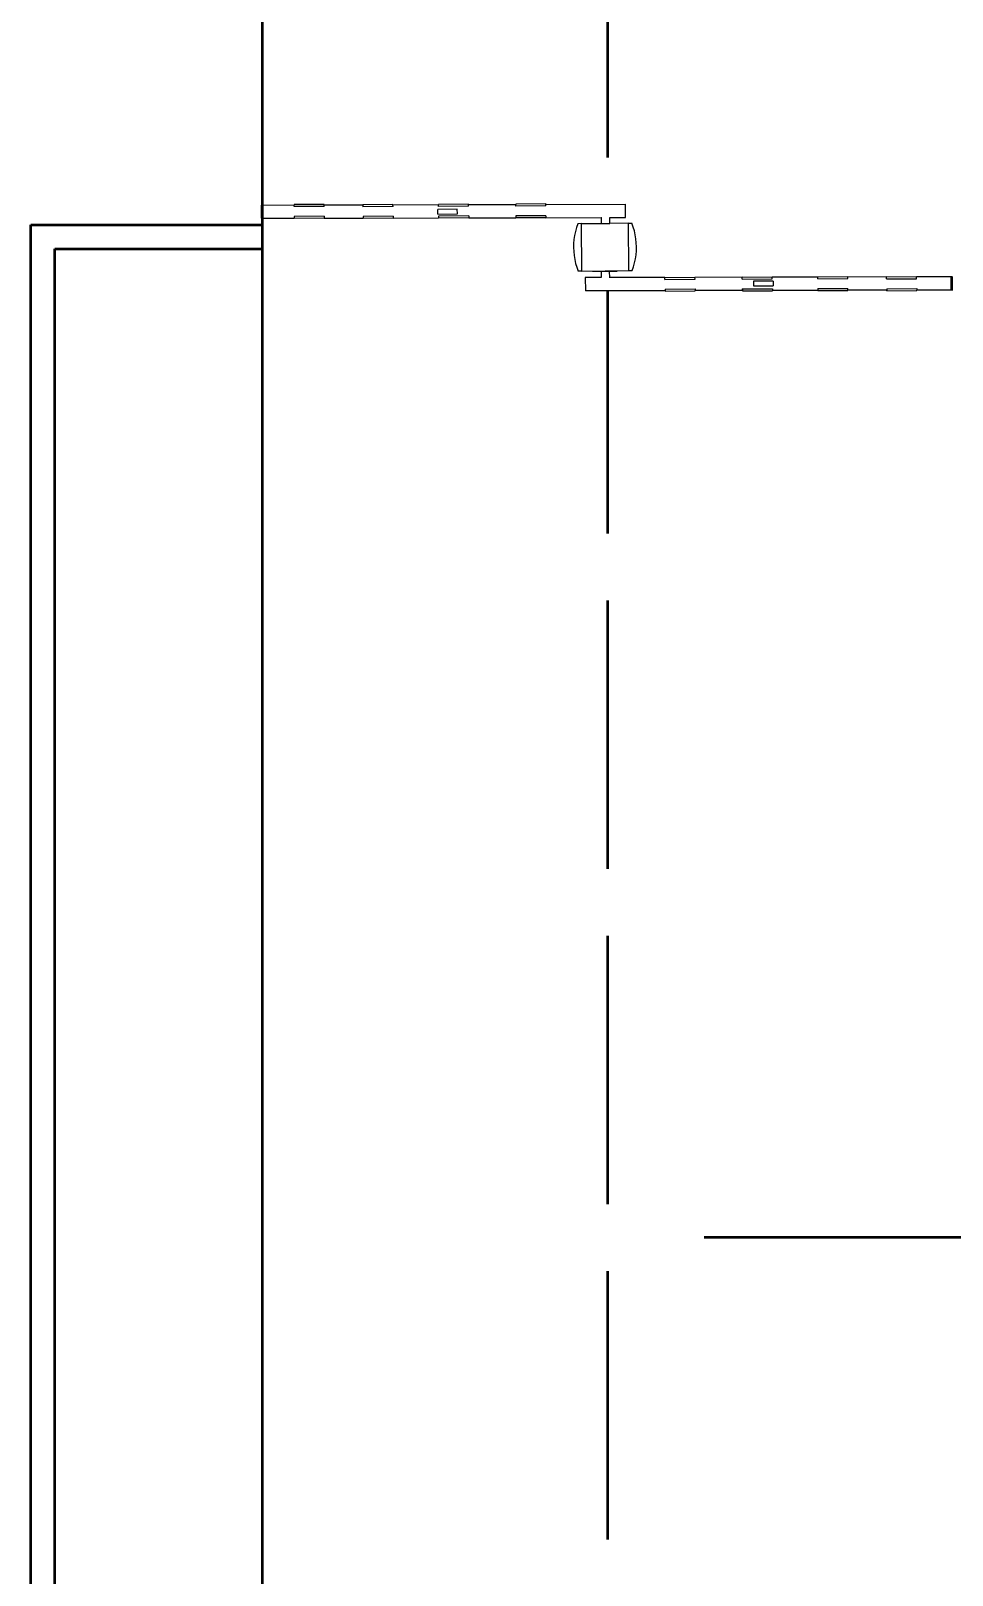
# Model space of a CAD drawing. Header units: millimetres. Extents: x 44692 to 659456, y -26273 to 96111.
# Drawn here: x 231617 to 241233, y 22415 to 38529 of the extents above; entities that cross this region are included whole.
import ezdxf

# ---------------------------------------------------------------- set-up
doc = ezdxf.new("R2010")
doc.units = ezdxf.units.MM
doc.header["$LTSCALE"] = 100
doc.layers.add('Edges', color=7, linetype='Continuous')
doc.layers.add('Paredes', color=7, linetype='Continuous', lineweight=50)

msp = doc.modelspace()

# ---------------------------------------------------------------- linework, layer by layer
at = {"layer": 'Edges'}
for p, q in [((234030.399, 36711.916), (234365.235, 36712.668)), ((234678.904, 36718.877), (234365.205, 36716.197)), ((234365.205, 36716.197), (234365.235, 36712.668)), ((234365.386, 36695.086), (234365.235, 36712.668)), ((234679.085, 36697.766), (234365.386, 36695.086)), ((234679.956, 36595.832), (234366.257, 36593.152)), ((234366.257, 36593.152), (234366.417, 36574.365)), ((234678.904, 36718.877), (234678.952, 36713.373)), ((234678.952, 36713.373), (235083.066, 36714.281)), ((234679.085, 36697.766), (234678.952, 36713.373)), ((234679.956, 36595.832), (234680.133, 36575.07)), ((235396.758, 36717.837), (235083.058, 36715.156)), ((235083.058, 36715.156), (235083.066, 36714.281)), ((235083.066, 36714.281), (235083.239, 36694.045)), ((235396.938, 36696.726), (235083.239, 36694.045)), ((235397.809, 36594.792), (235084.11, 36592.111)), ((235084.11, 36592.111), (235084.248, 36575.978)), ((235396.782, 36714.986), (235396.758, 36717.837)), ((235396.782, 36714.986), (235872.12, 36716.054)), ((235396.938, 36696.726), (235396.782, 36714.986)), ((235397.809, 36594.792), (235397.964, 36576.682)), ((236068.065, 36668.889), (235864.465, 36667.15)), ((235864.887, 36617.685), (235864.465, 36667.15)), ((235864.887, 36617.685), (236068.487, 36619.425)), ((236185.794, 36721.629), (235872.095, 36718.948)), ((235872.095, 36718.948), (235872.12, 36716.054)), ((235872.275, 36697.837), (235872.12, 36716.054)), ((236185.975, 36700.517), (235872.275, 36697.837)), ((236186.846, 36598.584), (235873.146, 36595.903)), ((235873.146, 36595.903), (235873.302, 36577.75)), ((236068.487, 36619.425), (236068.065, 36668.889)), ((236185.836, 36716.759), (236185.794, 36721.629)), ((236185.836, 36716.759), (236678.857, 36717.867)), ((236185.975, 36700.517), (236185.836, 36716.759)), ((236186.846, 36598.584), (236187.018, 36578.455)), ((236992.526, 36724.018), (236678.827, 36721.337)), ((236678.827, 36721.337), (236678.857, 36717.867)), ((236679.007, 36700.226), (236678.857, 36717.867)), ((236992.707, 36702.907), (236679.007, 36700.226)), ((236993.578, 36600.973), (236679.878, 36598.292)), ((236679.878, 36598.292), (236680.039, 36579.563)), ((236992.526, 36724.018), (236992.573, 36718.571)), ((236992.573, 36718.571), (237823.883, 36720.439)), ((236992.707, 36702.907), (236992.573, 36718.571)), ((236993.578, 36600.973), (236993.755, 36580.268)), ((236993.755, 36580.268), (237573.807, 36581.571)), ((237573.807, 36581.571), (237573.802, 36582.163)), ((237573.807, 36581.571), (237575.634, 36581.575)), ((237574.336, 36519.664), (237573.807, 36581.571)), ((237658.981, 36581.763), (237660.094, 36581.765)), ((237660.094, 36581.765), (237660.092, 36581.994)), ((237660.094, 36581.765), (237825.065, 36582.136)), ((237660.618, 36520.401), (237660.094, 36581.765)), ((237825.065, 36582.136), (237823.883, 36720.439)), ((234030.399, 36573.61), (234366.417, 36574.365)), ((234366.417, 36574.365), (234366.437, 36572.041)), ((234680.136, 36574.721), (234366.437, 36572.041)), ((234680.133, 36575.07), (235084.248, 36575.978)), ((234680.136, 36574.721), (234680.133, 36575.07)), ((235084.29, 36571), (235084.248, 36575.978)), ((235397.989, 36573.681), (235084.29, 36571)), ((235397.964, 36576.682), (235873.302, 36577.75)), ((235397.989, 36573.681), (235397.964, 36576.682)), ((235873.327, 36574.792), (235873.302, 36577.75)), ((236187.026, 36577.473), (235873.327, 36574.792)), ((236187.018, 36578.455), (236680.039, 36579.563)), ((236187.026, 36577.473), (236187.018, 36578.455)), ((236680.039, 36579.563), (236680.059, 36577.181)), ((236993.758, 36579.862), (236680.059, 36577.181)), ((236993.758, 36579.862), (236993.755, 36580.268)), ((237300.335, 36436.978), (237291.868, 36395.75)), ((237311.272, 36477.621), (237300.335, 36436.978)), ((237324.638, 36517.53), (237311.272, 36477.621)), ((237360.664, 36517.838), (237324.638, 36517.53)), ((237360.664, 36517.838), (237574.336, 36519.664)), ((237360.664, 36517.838), (237364.887, 36023.671)), ((237574.336, 36519.664), (237660.618, 36520.401)), ((237854.832, 36522.061), (237660.618, 36520.401)), ((237854.832, 36522.061), (237890.858, 36522.369)), ((237859.054, 36027.894), (237854.832, 36522.061)), ((237904.904, 36482.693), (237890.858, 36522.369)), ((237916.534, 36442.244), (237904.904, 36482.693)), ((237925.704, 36401.166), (237916.534, 36442.244)), ((237282.457, 36312.139), (237281.547, 36270.06)), ((237281.547, 36270.06), (237283.176, 36228.003)), ((237285.901, 36354.086), (237282.457, 36312.139)), ((237291.868, 36395.75), (237285.901, 36354.086)), ((237932.382, 36359.611), (237925.704, 36401.166)), ((237936.543, 36317.728), (237932.382, 36359.611)), ((237938.171, 36275.671), (237936.543, 36317.728)), ((237937.262, 36233.593), (237938.171, 36275.671)), ((237283.176, 36228.003), (237287.336, 36186.121)), ((237287.336, 36186.121), (237294.014, 36144.566)), ((237294.014, 36144.566), (237303.185, 36103.488)), ((237303.185, 36103.488), (237314.814, 36063.038)), ((237908.447, 36068.111), (237919.384, 36108.754)), ((237919.384, 36108.754), (237927.851, 36149.982)), ((237927.851, 36149.982), (237933.817, 36191.645)), ((237933.817, 36191.645), (237937.262, 36233.593)), ((237314.814, 36063.038), (237328.861, 36023.363)), ((237364.887, 36023.671), (237328.861, 36023.363)), ((237364.887, 36023.671), (237859.054, 36027.894)), ((237569.109, 35955.002), (237404.138, 35954.632)), ((237404.138, 35954.632), (237405.32, 35816.328)), ((237479.375, 36023.363), (237736.121, 36023.363)), ((237654.867, 36017.103), (237568.585, 36016.366)), ((237568.585, 36016.366), (237569.109, 35955.002)), ((237570.222, 35955.005), (237569.109, 35955.002)), ((237569.109, 35955.002), (237569.111, 35954.773)), ((237655.396, 35955.196), (237653.569, 35955.192)), ((237654.867, 36017.103), (237655.396, 35955.196)), ((238235.448, 35956.499), (237655.396, 35955.196)), ((237655.396, 35955.196), (237655.401, 35954.604)), ((237859.054, 36027.894), (237895.08, 36028.202)), ((237895.08, 36028.202), (237908.447, 36068.111)), ((238235.445, 35956.905), (238549.144, 35959.586)), ((238235.445, 35956.905), (238235.448, 35956.499)), ((238235.625, 35935.794), (238235.448, 35956.499)), ((238235.625, 35935.794), (238549.324, 35938.475)), ((238549.164, 35957.204), (238549.144, 35959.586)), ((239042.185, 35958.312), (238549.164, 35957.204)), ((238549.324, 35938.475), (238549.164, 35957.204)), ((239042.177, 35959.295), (239355.876, 35961.975)), ((239042.177, 35959.295), (239042.185, 35958.312)), ((239042.357, 35938.184), (239042.185, 35958.312)), ((239042.357, 35938.184), (239356.056, 35940.864)), ((239355.876, 35961.975), (239355.901, 35959.017)), ((239831.239, 35960.085), (239355.901, 35959.017)), ((239356.056, 35940.864), (239355.901, 35959.017)), ((239831.213, 35963.087), (240144.913, 35965.767)), ((239831.213, 35963.087), (239831.239, 35960.085)), ((239831.394, 35941.975), (239831.239, 35960.085)), ((239831.394, 35941.975), (240145.093, 35944.656)), ((240144.913, 35965.767), (240144.955, 35960.79)), ((240549.069, 35961.698), (240144.955, 35960.79)), ((240145.093, 35944.656), (240144.955, 35960.79)), ((240549.066, 35962.046), (240862.766, 35964.727)), ((240549.066, 35962.046), (240549.069, 35961.698)), ((240549.247, 35940.935), (240549.069, 35961.698)), ((240549.247, 35940.935), (240862.946, 35943.615)), ((240862.785, 35962.403), (240862.766, 35964.727)), ((241229.665, 35963.227), (240862.785, 35962.403)), ((240862.946, 35943.615), (240862.785, 35962.403)), ((241229.646, 35965.421), (241230.399, 35965.427)), ((241229.646, 35965.421), (241229.665, 35963.227)), ((241229.665, 35963.227), (241229.826, 35944.31)), ((241229.826, 35944.31), (241230.399, 35944.315)), ((238236.63, 35818.196), (237405.32, 35816.328)), ((238236.496, 35833.86), (238550.195, 35836.541)), ((238236.496, 35833.86), (238236.63, 35818.196)), ((238236.676, 35812.749), (238236.63, 35818.196)), ((238236.676, 35812.749), (238550.376, 35815.43)), ((238550.195, 35836.541), (238550.346, 35818.901)), ((239043.367, 35820.008), (238550.346, 35818.901)), ((238550.376, 35815.43), (238550.346, 35818.901)), ((239043.228, 35836.25), (239356.927, 35838.931)), ((239043.228, 35836.25), (239043.367, 35820.008)), ((239043.367, 35820.008), (239043.408, 35815.139)), ((239043.408, 35815.139), (239357.108, 35817.819)), ((239364.315, 35919.082), (239160.715, 35917.342)), ((239160.715, 35917.342), (239161.138, 35867.878)), ((239161.138, 35867.878), (239364.738, 35869.618)), ((239356.927, 35838.931), (239357.083, 35820.713)), ((239832.421, 35821.781), (239357.083, 35820.713)), ((239357.108, 35817.819), (239357.083, 35820.713)), ((239364.315, 35919.082), (239364.738, 35869.618)), ((239832.265, 35840.042), (240145.964, 35842.722)), ((239832.265, 35840.042), (239832.421, 35821.781)), ((239832.421, 35821.781), (239832.445, 35818.931)), ((239832.445, 35818.931), (240146.144, 35821.611)), ((240146.137, 35822.486), (240145.964, 35842.722)), ((240550.251, 35823.394), (240146.137, 35822.486)), ((240146.144, 35821.611), (240146.137, 35822.486)), ((240550.118, 35839.001), (240863.817, 35841.682)), ((240550.118, 35839.001), (240550.251, 35823.394)), ((240550.298, 35817.89), (240550.251, 35823.394)), ((240550.298, 35817.89), (240863.997, 35820.571)), ((240863.817, 35841.682), (240863.967, 35824.099)), ((241230.847, 35824.923), (240863.967, 35824.099)), ((240863.997, 35820.571), (240863.967, 35824.099)), ((241230.697, 35842.376), (241230.847, 35824.923)), ((241230.847, 35824.923), (241230.878, 35821.265))]:
    msp.add_line(p, q, dxfattribs=at)
at = {"layer": 'Paredes'}
for p, q in [((234035.5, 25995.004), (234035.5, 43328.357)), ((234030.399, 36573.61), (234030.399, 36711.916)), ((231617, 36254.173), (231617, 36504.173)), ((231617, 36504.173), (234035.5, 36504.173)), ((231617, -16848.129), (231617, 36254.173)), ((231867, -16598.129), (231867, 36254.173)), ((231867, 36254.173), (234035.5, 36254.173)), ((241230.878, 35821.265), (241230.399, 35965.427)), ((234035.5, -5514.5), (234035.5, 25995.004))]:
    msp.add_line(p, q, dxfattribs=at)
at = {"layer": 'Paredes', "color": 40, "true_color": 0xf8d731}
for p, q in [((237635.5, 40008.826), (237635.5, 37208.826)), ((237635.5, 35816.845), (237635.5, 33286.004)), ((237635.5, 32586.004), (237635.5, 29786.004)), ((237635.5, 29086.004), (237635.5, 26286.004)), ((241445, 25939.5), (238645, 25939.5)), ((237635.5, 25586.004), (237635.5, 22786.004))]:
    msp.add_line(p, q, dxfattribs=at)

doc.saveas('drawing.dxf')
